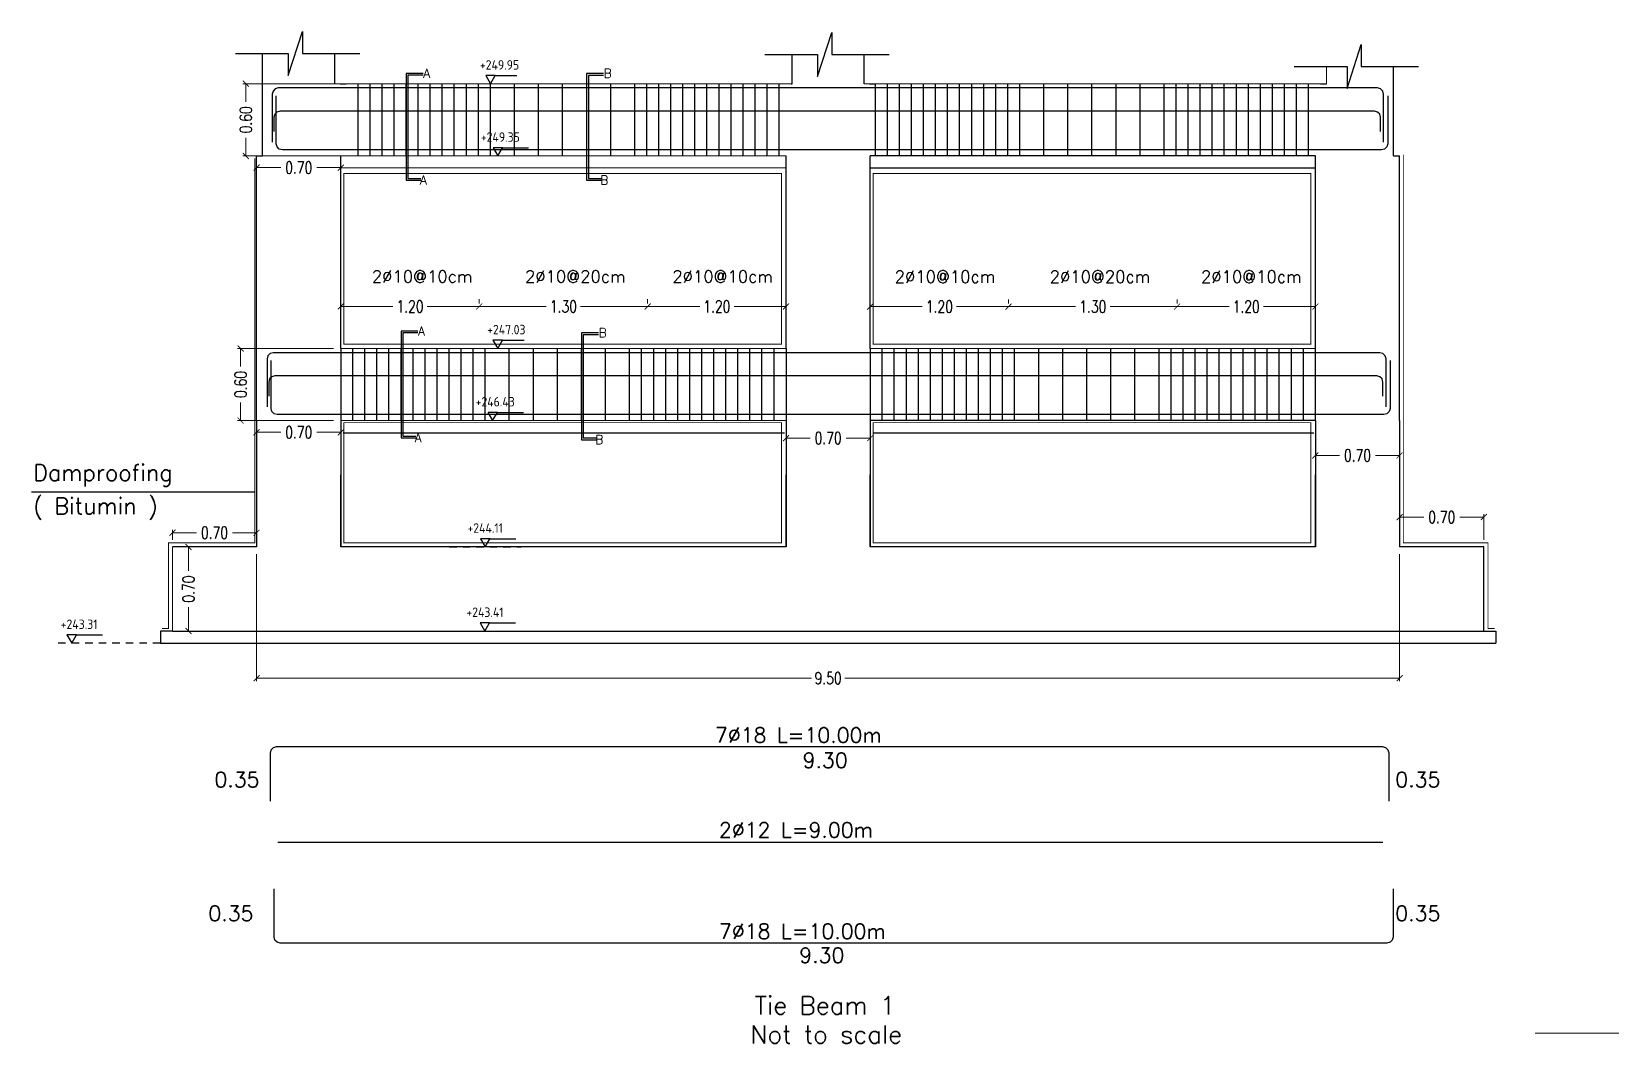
# Model space of a CAD drawing. Extents: x 166525 to 167198, y 178739 to 179747.
# Drawn here: x 166619.52 to 166645.76, y 179445.56 to 179462.39 of the extents above; entities that cross this region are included whole.
import ezdxf

# ---------------------------------------------------------------- set-up
doc = ezdxf.new("R2010")
doc.units = 0
doc.header["$MEASUREMENT"] = 0
for name, pattern in [('AUSGEZOGEN', [0]), ('HIDDEN2', [0.1875, 0.125, -0.0625]), ('STRICHPUNKT2', [0.7, 0.4, -0.15, 0, -0.15]), ('VONLAYER', [0])]:
    doc.linetypes.add(name, pattern=pattern)
doc.layers.get('0').update_dxf_attribs({"linetype": 'CONTINUOUS'})
doc.layers.get('DEFPOINTS').update_dxf_attribs({"linetype": 'CONTINUOUS'})
doc.layers.add('BEAM', color=6, linetype='CONTINUOUS', lineweight=13)
for name, color, linetype in [('BEAM-DIM', 4, 'CONTINUOUS'), ('blinding', 1, 'CONTINUOUS'), ('EBENE0', 7, 'AUSGEZOGEN'), ('found', 6, 'CONTINUOUS'), ('rebar call line', 8, 'CONTINUOUS'), ('REBARS', 2, 'CONTINUOUS'), ('Reinforcement', 10, 'CONTINUOUS'), ('TEXT', 7, 'CONTINUOUS')]:
    doc.layers.add(name, color=color, linetype=linetype)
doc.styles.add('DIM', font='simplex.shx', dxfattribs={"width": 0.75})
doc.styles.add('ISO8', font='iso8')
doc.styles.add('ROMANS', font='romans.shx')
doc.dimstyles.new('MUTASIM', dxfattribs={"dimscale": 0.9995, "dimtxt": 0.2, "dimasz": 0.1, "dimexe": 0.05, "dimexo": 0.12, "dimgap": 0.05, "dimtad": 0, "dimzin": 0, "dimdsep": 46, "dimtxsty": 'DIM', "dimblk": 'ARCHTICK', "dimcen": 0.09, "dimclrd": 35, "dimclre": 33, "dimclrt": 256, "dimazin": 0, "dimtfac": 1, "dimtofl": 0, "dimtmove": 1, "dimatfit": 3, "dimfxl": 0.18, "dimtolj": 1, "dimtzin": 0, "dimlwd": 13, "dimlwe": 9, "dimarcsym": 0})

# ---------------------------------------------------------------- blocks, each defined once
blk = doc.blocks.new('_ARCHTICK')
at = {"color": 0, "linetype": 'ByBlock', "const_width": 0.15}
blk.add_lwpolyline([(-0.5, -0.5), (0.5, 0.5)], dxfattribs=at)
blk = doc.blocks.new('*D233')
at = {"layer": 'BEAM', "color": 33, "lineweight": 9, "transparency": 16777216}
for p, q in [((166624.659, 179457.935), (166624.659, 179457.865)), ((166626.959, 179457.935), (166626.959, 179457.865))]:
    blk.add_line(p, q, dxfattribs=at)
at = {"layer": 'BEAM', "color": 35, "lineweight": 13, "transparency": 16777216}
for p, q in [((166624.659, 179457.815), (166625.524, 179457.815)), ((166626.959, 179457.815), (166626.095, 179457.815))]:
    blk.add_line(p, q, dxfattribs=at)
at = {"layer": 'DEFPOINTS', "color": 0, "transparency": 16777216}
for p in [(166624.659, 179457.815), (166626.959, 179457.815), (166626.959, 179457.815)]:
    blk.add_point(p, dxfattribs=at)
at = {"layer": 'BEAM', "color": 35, "lineweight": 13, "transparency": 16777216, "xscale": 0.09995000000000001, "yscale": 0.09995000000000001, "zscale": 0.09995000000000001, "rotation": 180}
blk.add_blockref('_ARCHTICK', (166624.659, 179457.815), dxfattribs=at)
at = {"layer": 'BEAM', "color": 35, "lineweight": 13, "transparency": 16777216, "xscale": 0.09995000000000001, "yscale": 0.09995000000000001, "zscale": 0.09995000000000001}
blk.add_blockref('_ARCHTICK', (166626.959, 179457.815), dxfattribs=at)
at = {"layer": 'BEAM', "transparency": 16777216, "insert": (166625.809, 179457.815), "char_height": 0.1999, "attachment_point": 5, "style": 'DIM'}
blk.add_mtext('\\A1;1.20', dxfattribs=at)
blk = doc.blocks.new('*D234')
at = {"layer": 'BEAM', "color": 33, "lineweight": 9, "transparency": 16777216}
for p, q in [((166626.959, 179457.935), (166626.959, 179457.865)), ((166629.759, 179457.935), (166629.759, 179457.865))]:
    blk.add_line(p, q, dxfattribs=at)
at = {"layer": 'BEAM', "color": 35, "lineweight": 13, "transparency": 16777216}
for p, q in [((166626.959, 179457.815), (166628.074, 179457.815)), ((166629.759, 179457.815), (166628.645, 179457.815))]:
    blk.add_line(p, q, dxfattribs=at)
at = {"layer": 'DEFPOINTS', "color": 0, "transparency": 16777216}
for p in [(166626.959, 179457.815), (166629.759, 179457.815), (166629.759, 179457.815)]:
    blk.add_point(p, dxfattribs=at)
at = {"layer": 'BEAM', "color": 35, "lineweight": 13, "transparency": 16777216, "xscale": 0.09995000000000001, "yscale": 0.09995000000000001, "zscale": 0.09995000000000001, "rotation": 180}
blk.add_blockref('_ARCHTICK', (166626.959, 179457.815), dxfattribs=at)
at = {"layer": 'BEAM', "color": 35, "lineweight": 13, "transparency": 16777216, "xscale": 0.09995000000000001, "yscale": 0.09995000000000001, "zscale": 0.09995000000000001}
blk.add_blockref('_ARCHTICK', (166629.759, 179457.815), dxfattribs=at)
at = {"layer": 'BEAM', "transparency": 16777216, "insert": (166628.359, 179457.815), "char_height": 0.1999, "attachment_point": 5, "style": 'DIM'}
blk.add_mtext('\\A1;1.30', dxfattribs=at)
blk = doc.blocks.new('*D235')
at = {"layer": 'BEAM', "color": 33, "lineweight": 9, "transparency": 16777216}
for p, q in [((166629.759, 179457.935), (166629.759, 179457.865)), ((166632.059, 179457.935), (166632.059, 179457.865))]:
    blk.add_line(p, q, dxfattribs=at)
at = {"layer": 'BEAM', "color": 35, "lineweight": 13, "transparency": 16777216}
for p, q in [((166629.759, 179457.815), (166630.624, 179457.815)), ((166632.059, 179457.815), (166631.195, 179457.815))]:
    blk.add_line(p, q, dxfattribs=at)
at = {"layer": 'DEFPOINTS', "color": 0, "transparency": 16777216}
for p in [(166629.759, 179457.815), (166632.059, 179457.815), (166632.059, 179457.815)]:
    blk.add_point(p, dxfattribs=at)
at = {"layer": 'BEAM', "color": 35, "lineweight": 13, "transparency": 16777216, "xscale": 0.09995000000000001, "yscale": 0.09995000000000001, "zscale": 0.09995000000000001, "rotation": 180}
blk.add_blockref('_ARCHTICK', (166629.759, 179457.815), dxfattribs=at)
at = {"layer": 'BEAM', "color": 35, "lineweight": 13, "transparency": 16777216, "xscale": 0.09995000000000001, "yscale": 0.09995000000000001, "zscale": 0.09995000000000001}
blk.add_blockref('_ARCHTICK', (166632.059, 179457.815), dxfattribs=at)
at = {"layer": 'BEAM', "transparency": 16777216, "insert": (166630.909, 179457.815), "char_height": 0.1999, "attachment_point": 5, "style": 'DIM'}
blk.add_mtext('\\A1;1.20', dxfattribs=at)
blk = doc.blocks.new('*D230')
at = {"layer": 'BEAM', "color": 33, "lineweight": 9, "transparency": 16777216}
for p, q in [((166633.459, 179457.932), (166633.459, 179457.862)), ((166635.759, 179457.932), (166635.759, 179457.862))]:
    blk.add_line(p, q, dxfattribs=at)
at = {"layer": 'BEAM', "color": 35, "lineweight": 13, "transparency": 16777216}
for p, q in [((166633.459, 179457.812), (166634.324, 179457.812)), ((166635.759, 179457.812), (166634.895, 179457.812))]:
    blk.add_line(p, q, dxfattribs=at)
at = {"layer": 'DEFPOINTS', "color": 0, "transparency": 16777216}
for p in [(166633.459, 179457.812), (166635.759, 179457.812), (166635.759, 179457.812)]:
    blk.add_point(p, dxfattribs=at)
at = {"layer": 'BEAM', "color": 35, "lineweight": 13, "transparency": 16777216, "xscale": 0.09995000000000001, "yscale": 0.09995000000000001, "zscale": 0.09995000000000001, "rotation": 180}
blk.add_blockref('_ARCHTICK', (166633.459, 179457.812), dxfattribs=at)
at = {"layer": 'BEAM', "color": 35, "lineweight": 13, "transparency": 16777216, "xscale": 0.09995000000000001, "yscale": 0.09995000000000001, "zscale": 0.09995000000000001}
blk.add_blockref('_ARCHTICK', (166635.759, 179457.812), dxfattribs=at)
at = {"layer": 'BEAM', "transparency": 16777216, "insert": (166634.609, 179457.812), "char_height": 0.1999, "attachment_point": 5, "style": 'DIM'}
blk.add_mtext('\\A1;1.20', dxfattribs=at)
blk = doc.blocks.new('*D231')
at = {"layer": 'BEAM', "color": 33, "lineweight": 9, "transparency": 16777216}
for p, q in [((166635.759, 179457.932), (166635.759, 179457.862)), ((166638.559, 179457.932), (166638.559, 179457.862))]:
    blk.add_line(p, q, dxfattribs=at)
at = {"layer": 'BEAM', "color": 35, "lineweight": 13, "transparency": 16777216}
for p, q in [((166635.759, 179457.812), (166636.874, 179457.812)), ((166638.559, 179457.812), (166637.445, 179457.812))]:
    blk.add_line(p, q, dxfattribs=at)
at = {"layer": 'DEFPOINTS', "color": 0, "transparency": 16777216}
for p in [(166635.759, 179457.812), (166638.559, 179457.812), (166638.559, 179457.812)]:
    blk.add_point(p, dxfattribs=at)
at = {"layer": 'BEAM', "color": 35, "lineweight": 13, "transparency": 16777216, "xscale": 0.09995000000000001, "yscale": 0.09995000000000001, "zscale": 0.09995000000000001, "rotation": 180}
blk.add_blockref('_ARCHTICK', (166635.759, 179457.812), dxfattribs=at)
at = {"layer": 'BEAM', "color": 35, "lineweight": 13, "transparency": 16777216, "xscale": 0.09995000000000001, "yscale": 0.09995000000000001, "zscale": 0.09995000000000001}
blk.add_blockref('_ARCHTICK', (166638.559, 179457.812), dxfattribs=at)
at = {"layer": 'BEAM', "transparency": 16777216, "insert": (166637.159, 179457.812), "char_height": 0.1999, "attachment_point": 5, "style": 'DIM'}
blk.add_mtext('\\A1;1.30', dxfattribs=at)
blk = doc.blocks.new('*D232')
at = {"layer": 'BEAM', "color": 33, "lineweight": 9, "transparency": 16777216}
for p, q in [((166638.559, 179457.932), (166638.559, 179457.862)), ((166640.859, 179457.932), (166640.859, 179457.862))]:
    blk.add_line(p, q, dxfattribs=at)
at = {"layer": 'BEAM', "color": 35, "lineweight": 13, "transparency": 16777216}
for p, q in [((166638.559, 179457.812), (166639.424, 179457.812)), ((166640.859, 179457.812), (166639.995, 179457.812))]:
    blk.add_line(p, q, dxfattribs=at)
at = {"layer": 'DEFPOINTS', "color": 0, "transparency": 16777216}
for p in [(166638.559, 179457.812), (166640.859, 179457.812), (166640.859, 179457.812)]:
    blk.add_point(p, dxfattribs=at)
at = {"layer": 'BEAM', "color": 35, "lineweight": 13, "transparency": 16777216, "xscale": 0.09995000000000001, "yscale": 0.09995000000000001, "zscale": 0.09995000000000001, "rotation": 180}
blk.add_blockref('_ARCHTICK', (166638.559, 179457.812), dxfattribs=at)
at = {"layer": 'BEAM', "color": 35, "lineweight": 13, "transparency": 16777216, "xscale": 0.09995000000000001, "yscale": 0.09995000000000001, "zscale": 0.09995000000000001}
blk.add_blockref('_ARCHTICK', (166640.859, 179457.812), dxfattribs=at)
at = {"layer": 'BEAM', "transparency": 16777216, "insert": (166639.709, 179457.812), "char_height": 0.1999, "attachment_point": 5, "style": 'DIM'}
blk.add_mtext('\\A1;1.20', dxfattribs=at)
blk = doc.blocks.new('*D238')
at = {"layer": 'BEAM', "color": 33, "lineweight": 9, "transparency": 16777216}
for p, q in [((166624.539, 179457.116), (166622.943, 179457.116)), ((166624.539, 179455.916), (166622.943, 179455.916))]:
    blk.add_line(p, q, dxfattribs=at)
at = {"layer": 'BEAM', "color": 35, "lineweight": 13, "transparency": 16777216}
for p, q in [((166622.993, 179457.116), (166622.993, 179456.816)), ((166622.993, 179455.916), (166622.993, 179456.216))]:
    blk.add_line(p, q, dxfattribs=at)
at = {"layer": 'DEFPOINTS', "color": 0, "transparency": 16777216}
for p in [(166622.993, 179457.116), (166624.659, 179457.116), (166624.659, 179455.916)]:
    blk.add_point(p, dxfattribs=at)
at = {"layer": 'BEAM', "color": 35, "lineweight": 13, "transparency": 16777216, "xscale": 0.09995000000000001, "yscale": 0.09995000000000001, "zscale": 0.09995000000000001}
for p, rotation in [((166622.993, 179457.116), 90), ((166622.993, 179455.916), 270)]:
    blk.add_blockref('_ARCHTICK', p, dxfattribs=dict(at, rotation=rotation))
at = {"layer": 'BEAM', "transparency": 16777216, "insert": (166622.993, 179456.516), "char_height": 0.1999, "attachment_point": 5, "rotation": 90, "style": 'DIM'}
blk.add_mtext('\\A1;0.60', dxfattribs=at)
blk = doc.blocks.new('*D229')
at = {"layer": 'BEAM', "color": 33, "lineweight": 9, "transparency": 16777216}
for p, q in [((166640.859, 179455.423), (166640.859, 179455.288)), ((166642.259, 179455.423), (166642.259, 179455.288))]:
    blk.add_line(p, q, dxfattribs=at)
at = {"layer": 'BEAM', "color": 35, "lineweight": 13, "transparency": 16777216}
for p, q in [((166640.859, 179455.338), (166641.26, 179455.338)), ((166642.259, 179455.338), (166641.859, 179455.338))]:
    blk.add_line(p, q, dxfattribs=at)
at = {"layer": 'DEFPOINTS', "color": 0, "transparency": 16777216}
for p in [(166640.859, 179455.543), (166640.859, 179455.338), (166642.259, 179455.543)]:
    blk.add_point(p, dxfattribs=at)
at = {"layer": 'BEAM', "color": 35, "lineweight": 13, "transparency": 16777216, "xscale": 0.09995000000000001, "yscale": 0.09995000000000001, "zscale": 0.09995000000000001, "rotation": 180}
blk.add_blockref('_ARCHTICK', (166640.859, 179455.338), dxfattribs=at)
at = {"layer": 'BEAM', "color": 35, "lineweight": 13, "transparency": 16777216, "xscale": 0.09995000000000001, "yscale": 0.09995000000000001, "zscale": 0.09995000000000001}
blk.add_blockref('_ARCHTICK', (166642.259, 179455.338), dxfattribs=at)
at = {"layer": 'BEAM', "transparency": 16777216, "insert": (166641.559, 179455.338), "char_height": 0.1999, "attachment_point": 5, "style": 'DIM'}
blk.add_mtext('\\A1;0.70', dxfattribs=at)
blk = doc.blocks.new('*D236')
at = {"layer": 'BEAM', "color": 33, "lineweight": 9, "transparency": 16777216}
for p, q in [((166632.059, 179454.46), (166632.059, 179455.676)), ((166633.459, 179454.46), (166633.459, 179455.676))]:
    blk.add_line(p, q, dxfattribs=at)
at = {"layer": 'BEAM', "color": 35, "lineweight": 13, "transparency": 16777216}
for p, q in [((166632.059, 179455.626), (166632.46, 179455.626)), ((166633.459, 179455.626), (166633.059, 179455.626))]:
    blk.add_line(p, q, dxfattribs=at)
at = {"layer": 'DEFPOINTS', "color": 0, "transparency": 16777216}
for p in [(166632.059, 179455.626), (166632.059, 179454.34), (166633.459, 179454.34)]:
    blk.add_point(p, dxfattribs=at)
at = {"layer": 'BEAM', "color": 35, "lineweight": 13, "transparency": 16777216, "xscale": 0.09995000000000001, "yscale": 0.09995000000000001, "zscale": 0.09995000000000001, "rotation": 180}
blk.add_blockref('_ARCHTICK', (166632.059, 179455.626), dxfattribs=at)
at = {"layer": 'BEAM', "color": 35, "lineweight": 13, "transparency": 16777216, "xscale": 0.09995000000000001, "yscale": 0.09995000000000001, "zscale": 0.09995000000000001}
blk.add_blockref('_ARCHTICK', (166633.459, 179455.626), dxfattribs=at)
at = {"layer": 'BEAM', "transparency": 16777216, "insert": (166632.759, 179455.626), "char_height": 0.1999, "attachment_point": 5, "style": 'DIM'}
blk.add_mtext('\\A1;0.70', dxfattribs=at)
blk = doc.blocks.new('*D237')
at = {"layer": 'BEAM', "color": 35, "lineweight": 13, "transparency": 16777216}
for p, q in [((166623.259, 179455.722), (166623.66, 179455.722)), ((166624.659, 179455.722), (166624.259, 179455.722))]:
    blk.add_line(p, q, dxfattribs=at)
at = {"layer": 'BEAM', "color": 33, "lineweight": 9, "transparency": 16777216}
for p, q in [((166623.259, 179455.621), (166623.259, 179455.672)), ((166624.659, 179455.621), (166624.659, 179455.672))]:
    blk.add_line(p, q, dxfattribs=at)
at = {"layer": 'DEFPOINTS', "color": 0, "transparency": 16777216}
for p in [(166623.259, 179455.741), (166623.259, 179455.722), (166624.659, 179455.741)]:
    blk.add_point(p, dxfattribs=at)
at = {"layer": 'BEAM', "color": 35, "lineweight": 13, "transparency": 16777216, "xscale": 0.09995000000000001, "yscale": 0.09995000000000001, "zscale": 0.09995000000000001, "rotation": 180}
blk.add_blockref('_ARCHTICK', (166623.259, 179455.722), dxfattribs=at)
at = {"layer": 'BEAM', "color": 35, "lineweight": 13, "transparency": 16777216, "xscale": 0.09995000000000001, "yscale": 0.09995000000000001, "zscale": 0.09995000000000001}
blk.add_blockref('_ARCHTICK', (166624.659, 179455.722), dxfattribs=at)
at = {"layer": 'BEAM', "transparency": 16777216, "insert": (166623.959, 179455.722), "char_height": 0.1999, "attachment_point": 5, "style": 'DIM'}
blk.add_mtext('\\A1;0.70', dxfattribs=at)
blk = doc.blocks.new('*D798')
at = {"layer": 'BEAM', "color": 35, "lineweight": 13, "transparency": 16777216}
for p, q in [((166622.127, 179453.816), (166622.127, 179453.416)), ((166622.127, 179452.416), (166622.127, 179452.816))]:
    blk.add_line(p, q, dxfattribs=at)
at = {"layer": 'BEAM', "color": 33, "lineweight": 9, "transparency": 16777216}
for p, q in [((166622.133, 179453.816), (166622.177, 179453.816)), ((166622.133, 179452.416), (166622.177, 179452.416))]:
    blk.add_line(p, q, dxfattribs=at)
at = {"layer": 'DEFPOINTS', "color": 0, "transparency": 16777216}
for p in [(166622.013, 179453.816), (166622.013, 179452.416), (166622.127, 179452.416)]:
    blk.add_point(p, dxfattribs=at)
at = {"layer": 'BEAM', "color": 35, "lineweight": 13, "transparency": 16777216, "xscale": 0.09995000000000001, "yscale": 0.09995000000000001, "zscale": 0.09995000000000001}
for p, rotation in [((166622.127, 179453.816), 90), ((166622.127, 179452.416), 270)]:
    blk.add_blockref('_ARCHTICK', p, dxfattribs=dict(at, rotation=rotation))
at = {"layer": 'BEAM', "transparency": 16777216, "insert": (166622.127, 179453.116), "char_height": 0.1999, "attachment_point": 5, "rotation": 90, "style": 'DIM'}
blk.add_mtext('\\A1;0.70', dxfattribs=at)
blk = doc.blocks.new('*D799')
at = {"layer": 'BEAM', "color": 33, "lineweight": 9, "transparency": 16777216}
for p, q in [((166624.625, 179461.518), (166623.029, 179461.518)), ((166624.625, 179460.318), (166623.029, 179460.318))]:
    blk.add_line(p, q, dxfattribs=at)
at = {"layer": 'BEAM', "color": 35, "lineweight": 13, "transparency": 16777216}
for p, q in [((166623.079, 179461.518), (166623.079, 179461.217)), ((166623.079, 179460.318), (166623.079, 179460.618))]:
    blk.add_line(p, q, dxfattribs=at)
at = {"layer": 'DEFPOINTS', "color": 0, "transparency": 16777216}
for p in [(166623.079, 179461.518), (166624.745, 179461.518), (166624.745, 179460.318)]:
    blk.add_point(p, dxfattribs=at)
at = {"layer": 'BEAM', "color": 35, "lineweight": 13, "transparency": 16777216, "xscale": 0.09995000000000001, "yscale": 0.09995000000000001, "zscale": 0.09995000000000001}
for p, rotation in [((166623.079, 179461.518), 90), ((166623.079, 179460.318), 270)]:
    blk.add_blockref('_ARCHTICK', p, dxfattribs=dict(at, rotation=rotation))
at = {"layer": 'BEAM', "transparency": 16777216, "insert": (166623.079, 179460.918), "char_height": 0.1999, "attachment_point": 5, "rotation": 90, "style": 'DIM'}
blk.add_mtext('\\A1;0.60', dxfattribs=at)
blk = doc.blocks.new('*D800')
at = {"layer": 'BEAM', "color": 35, "lineweight": 13, "transparency": 16777216}
for p, q in [((166623.259, 179460.124), (166623.66, 179460.124)), ((166624.659, 179460.124), (166624.259, 179460.124))]:
    blk.add_line(p, q, dxfattribs=at)
at = {"layer": 'BEAM', "color": 33, "lineweight": 9, "transparency": 16777216}
for p, q in [((166623.259, 179460.023), (166623.259, 179460.074)), ((166624.659, 179460.023), (166624.659, 179460.074))]:
    blk.add_line(p, q, dxfattribs=at)
at = {"layer": 'DEFPOINTS', "color": 0, "transparency": 16777216}
for p in [(166623.259, 179460.143), (166623.259, 179460.124), (166624.659, 179460.143)]:
    blk.add_point(p, dxfattribs=at)
at = {"layer": 'BEAM', "color": 35, "lineweight": 13, "transparency": 16777216, "xscale": 0.09995000000000001, "yscale": 0.09995000000000001, "zscale": 0.09995000000000001, "rotation": 180}
blk.add_blockref('_ARCHTICK', (166623.259, 179460.124), dxfattribs=at)
at = {"layer": 'BEAM', "color": 35, "lineweight": 13, "transparency": 16777216, "xscale": 0.09995000000000001, "yscale": 0.09995000000000001, "zscale": 0.09995000000000001}
blk.add_blockref('_ARCHTICK', (166624.659, 179460.124), dxfattribs=at)
at = {"layer": 'BEAM', "transparency": 16777216, "insert": (166623.959, 179460.124), "char_height": 0.1999, "attachment_point": 5, "style": 'DIM'}
blk.add_mtext('\\A1;0.70', dxfattribs=at)
blk = doc.blocks.new('*D824')
at = {"layer": 'BEAM', "color": 33, "lineweight": 9, "transparency": 16777216}
for p, q in [((166642.259, 179453.936), (166642.259, 179454.362)), ((166643.659, 179453.936), (166643.659, 179454.362))]:
    blk.add_line(p, q, dxfattribs=at)
at = {"layer": 'BEAM', "color": 35, "lineweight": 13, "transparency": 16777216}
for p, q in [((166642.259, 179454.312), (166642.66, 179454.312)), ((166643.659, 179454.312), (166643.259, 179454.312))]:
    blk.add_line(p, q, dxfattribs=at)
at = {"layer": 'DEFPOINTS', "color": 0, "transparency": 16777216}
for p in [(166643.659, 179454.312), (166642.259, 179453.816), (166643.659, 179453.816)]:
    blk.add_point(p, dxfattribs=at)
at = {"layer": 'BEAM', "color": 35, "lineweight": 13, "transparency": 16777216, "xscale": 0.09995000000000001, "yscale": 0.09995000000000001, "zscale": 0.09995000000000001, "rotation": 180}
blk.add_blockref('_ARCHTICK', (166642.259, 179454.312), dxfattribs=at)
at = {"layer": 'BEAM', "color": 35, "lineweight": 13, "transparency": 16777216, "xscale": 0.09995000000000001, "yscale": 0.09995000000000001, "zscale": 0.09995000000000001}
blk.add_blockref('_ARCHTICK', (166643.659, 179454.312), dxfattribs=at)
at = {"layer": 'BEAM', "transparency": 16777216, "insert": (166642.959, 179454.312), "char_height": 0.1999, "attachment_point": 5, "style": 'DIM'}
blk.add_mtext('\\A1;0.70', dxfattribs=at)
blk = doc.blocks.new('*D825')
at = {"layer": 'BEAM', "color": 33, "lineweight": 9, "transparency": 16777216}
for p, q in [((166621.859, 179453.936), (166621.859, 179454.103)), ((166623.259, 179453.936), (166623.259, 179454.103))]:
    blk.add_line(p, q, dxfattribs=at)
at = {"layer": 'BEAM', "color": 35, "lineweight": 13, "transparency": 16777216}
for p, q in [((166621.859, 179454.053), (166622.26, 179454.053)), ((166623.259, 179454.053), (166622.859, 179454.053))]:
    blk.add_line(p, q, dxfattribs=at)
at = {"layer": 'DEFPOINTS', "color": 0, "transparency": 16777216}
for p in [(166621.859, 179454.053), (166621.859, 179453.816), (166623.259, 179453.816)]:
    blk.add_point(p, dxfattribs=at)
at = {"layer": 'BEAM', "color": 35, "lineweight": 13, "transparency": 16777216, "xscale": 0.09995000000000001, "yscale": 0.09995000000000001, "zscale": 0.09995000000000001, "rotation": 180}
blk.add_blockref('_ARCHTICK', (166621.859, 179454.053), dxfattribs=at)
at = {"layer": 'BEAM', "color": 35, "lineweight": 13, "transparency": 16777216, "xscale": 0.09995000000000001, "yscale": 0.09995000000000001, "zscale": 0.09995000000000001}
blk.add_blockref('_ARCHTICK', (166623.259, 179454.053), dxfattribs=at)
at = {"layer": 'BEAM', "transparency": 16777216, "insert": (166622.559, 179454.053), "char_height": 0.1999, "attachment_point": 5, "style": 'DIM'}
blk.add_mtext('\\A1;0.70', dxfattribs=at)
blk = doc.blocks.new('*D853')
at = {"layer": 'BEAM', "color": 33, "lineweight": 9, "transparency": 16777216}
for p, q in [((166623.259, 179453.696), (166623.259, 179451.584)), ((166642.259, 179453.696), (166642.259, 179451.584))]:
    blk.add_line(p, q, dxfattribs=at)
at = {"layer": 'BEAM', "color": 35, "lineweight": 13, "transparency": 16777216}
for p, q in [((166623.259, 179451.634), (166632.481, 179451.634)), ((166642.259, 179451.634), (166633.038, 179451.634))]:
    blk.add_line(p, q, dxfattribs=at)
at = {"layer": 'DEFPOINTS', "color": 0, "transparency": 16777216}
for p in [(166623.259, 179453.816), (166642.259, 179453.816), (166642.259, 179451.634)]:
    blk.add_point(p, dxfattribs=at)
at = {"layer": 'BEAM', "color": 35, "lineweight": 13, "transparency": 16777216, "xscale": 0.09995000000000001, "yscale": 0.09995000000000001, "zscale": 0.09995000000000001, "rotation": 180}
blk.add_blockref('_ARCHTICK', (166623.259, 179451.634), dxfattribs=at)
at = {"layer": 'BEAM', "color": 35, "lineweight": 13, "transparency": 16777216, "xscale": 0.09995000000000001, "yscale": 0.09995000000000001, "zscale": 0.09995000000000001}
blk.add_blockref('_ARCHTICK', (166642.259, 179451.634), dxfattribs=at)
at = {"layer": 'BEAM', "transparency": 16777216, "insert": (166632.759, 179451.634), "char_height": 0.1999, "attachment_point": 5, "style": 'DIM'}
blk.add_mtext('\\A1;9.50', dxfattribs=at)

msp = doc.modelspace()

# ---------------------------------------------------------------- linework, layer by layer
for p, q in [((166624.6594, 179460.12394), (166632.0594, 179460.11768)), ((166633.4594, 179460.1176), (166640.8594, 179460.1176)), ((166624.69573, 179455.71578), (166632.03622, 179455.71578)), ((166633.5049, 179455.71578), (166640.83281, 179455.71578))]:
    msp.add_line(p, q)
at = {"color": 2, "linetype": 'STRICHPUNKT2', "const_width": 0.015}
for points in [[(166642.32085, 179460.33679), (166642.32085, 179460.33679), (166642.32085, 179460.33679), (166642.32085, 179453.88492), (166643.72828, 179453.88492), (166643.72828, 179452.45834), (166643.83858, 179452.45834), (166643.83858, 179452.45834)], [(166623.22802, 179460.27774), (166623.22802, 179460.27774), (166623.22802, 179460.27774), (166623.22802, 179453.88492), (166621.79592, 179453.88492), (166621.79592, 179452.45834), (166621.68562, 179452.45834), (166621.68562, 179452.45834)], [(166624.70914, 179460.02528), (166624.70914, 179457.18594), (166631.98262, 179457.18594), (166631.98262, 179460.02528), (166624.70914, 179460.02528)], [(166633.50914, 179460.0252), (166633.50914, 179457.18585), (166640.78262, 179457.18585), (166640.78262, 179460.0252), (166633.50914, 179460.0252)], [(166624.70914, 179455.88195), (166624.70914, 179453.88585), (166631.98262, 179453.88585), (166631.98262, 179455.88195), (166624.70914, 179455.88195)], [(166633.50914, 179455.88195), (166633.50914, 179453.88585), (166640.78262, 179453.88585), (166640.78262, 179455.88195), (166633.50914, 179455.88195)]]:
    msp.add_lwpolyline(points, dxfattribs=at)
at = {"layer": 'BEAM'}
for p, q in [((166641.04534, 179461.5176), (166641.04534, 179461.80477)), ((166624.5594, 179461.5176), (166632.1594, 179461.5176)), ((166633.3594, 179461.5176), (166640.94534, 179461.5176)), ((166624.5594, 179460.3176), (166632.0594, 179460.3176)), ((166624.6594, 179457.11578), (166632.0594, 179457.11578)), ((166633.4594, 179457.11578), (166640.8594, 179457.11578)), ((166624.6594, 179455.91578), (166632.0594, 179455.91578)), ((166621.8594, 179453.81578), (166621.8594, 179452.41578))]:
    msp.add_line(p, q, dxfattribs=at)
at = {"layer": 'BEAM', "color": 9, "linetype": 'Continuous'}
msp.add_line((166649.04885, 179445.72792), (166644.51222, 179445.72792), dxfattribs=at)
at = {"layer": 'blinding'}
for p, q in [((166621.8594, 179452.41578), (166621.6594, 179452.41578)), ((166621.6594, 179452.41578), (166621.6594, 179452.21578)), ((166621.6594, 179452.21578), (166643.8594, 179452.21578)), ((166643.6594, 179452.41578), (166643.8594, 179452.41578)), ((166643.8594, 179452.41578), (166643.8594, 179452.21578))]:
    msp.add_line(p, q, dxfattribs=at)
at = {"layer": 'EBENE0', "color": 8, "linetype": 'AUSGEZOGEN'}
for p, q in [((166623.78466, 179461.65442), (166624.02263, 179462.38593)), ((166624.02263, 179462.38593), (166624.02263, 179462.02261)), ((166632.58466, 179461.63874), (166632.82263, 179462.37025)), ((166632.82263, 179462.37025), (166632.82263, 179462.00693)), ((166641.38466, 179461.43902), (166641.62263, 179462.17053)), ((166641.62263, 179462.17053), (166641.62263, 179461.8072)), ((166622.90602, 179462.02018), (166623.78466, 179462.02018)), ((166623.78466, 179462.02018), (166623.78466, 179461.65442)), ((166624.02263, 179462.02261), (166624.97449, 179462.02261)), ((166631.70602, 179462.0045), (166632.58466, 179462.0045)), ((166632.58466, 179462.0045), (166632.58466, 179461.63874)), ((166632.82263, 179462.00693), (166633.77449, 179462.00693)), ((166640.50602, 179461.80477), (166641.38466, 179461.80477)), ((166641.38466, 179461.80477), (166641.38466, 179461.43902)), ((166641.62263, 179461.8072), (166642.57449, 179461.8072))]:
    msp.add_line(p, q, dxfattribs=at)
at = {"layer": 'EBENE0', "color": 3, "linetype": 'AUSGEZOGEN'}
for p, q in [((166627.22409, 179461.65399), (166627.06659, 179461.65399)), ((166627.06659, 179461.65399), (166627.14534, 179461.5176)), ((166627.14534, 179461.5176), (166627.22409, 179461.65399)), ((166627.22409, 179461.65399), (166627.58522, 179461.65399)), ((166627.18887, 179460.45399), (166627.26762, 179460.3176)), ((166627.34928, 179460.45399), (166627.19178, 179460.45399)), ((166627.26762, 179460.3176), (166627.34637, 179460.45399)), ((166627.34928, 179460.45399), (166627.7798, 179460.45399)), ((166627.34485, 179457.25217), (166627.18735, 179457.25217)), ((166627.18735, 179457.25217), (166627.2661, 179457.11578)), ((166627.2661, 179457.11578), (166627.34485, 179457.25217)), ((166627.34485, 179457.25217), (166627.70598, 179457.25217)), ((166627.10293, 179456.05217), (166627.18168, 179455.91578)), ((166627.26334, 179456.05217), (166627.10584, 179456.05217)), ((166627.18168, 179455.91578), (166627.26043, 179456.05217)), ((166627.26334, 179456.05217), (166627.69386, 179456.05217)), ((166626.97819, 179453.95217), (166627.05694, 179453.81578)), ((166627.13859, 179453.95217), (166626.98109, 179453.95217)), ((166627.05694, 179453.81578), (166627.13569, 179453.95217)), ((166627.13859, 179453.95217), (166627.56911, 179453.95217)), ((166627.13174, 179452.55217), (166626.97424, 179452.55217)), ((166626.97424, 179452.55217), (166627.05299, 179452.41578)), ((166627.05299, 179452.41578), (166627.13174, 179452.55217)), ((166627.13174, 179452.55217), (166627.56226, 179452.55217)), ((166620.26412, 179452.35217), (166620.10662, 179452.35217)), ((166620.10662, 179452.35217), (166620.18537, 179452.21578)), ((166620.18537, 179452.21578), (166620.26412, 179452.35217)), ((166620.26412, 179452.35217), (166620.69465, 179452.35217))]:
    msp.add_line(p, q, dxfattribs=at)
at = {"layer": 'EBENE0', "linetype": 'HIDDEN2'}
for p, q in [((166626.4594, 179453.81578), (166627.65447, 179453.81578)), ((166621.6594, 179452.21578), (166619.91184, 179452.21578)), ((166626.4594, 179452.41578), (166627.64658, 179452.41578))]:
    msp.add_line(p, q, dxfattribs=at)
at = {"layer": 'found'}
for p, q in [((166623.3594, 179460.3176), (166623.3594, 179462.02018)), ((166624.5594, 179461.5176), (166624.5594, 179462.02261)), ((166632.1594, 179461.5176), (166632.1594, 179462.0045)), ((166633.3594, 179461.5176), (166633.3594, 179462.00693)), ((166642.1594, 179460.31976), (166642.1594, 179461.8072)), ((166624.64534, 179461.5176), (166624.74534, 179461.5176)), ((166632.14534, 179461.51805), (166632.1594, 179461.51805)), ((166633.44534, 179461.51805), (166633.54534, 179461.51805)), ((166640.94534, 179461.5176), (166641.04534, 179461.5176)), ((166623.2594, 179460.3176), (166623.3594, 179460.3176)), ((166623.2594, 179455.91578), (166623.2594, 179460.3176)), ((166624.6594, 179457.11578), (166624.6594, 179460.3176)), ((166632.0594, 179457.11623), (166632.0594, 179460.3176)), ((166633.4594, 179457.11578), (166633.4594, 179460.3176)), ((166640.8594, 179460.3176), (166633.4594, 179460.3176)), ((166640.8594, 179457.11578), (166640.8594, 179460.3176)), ((166642.1594, 179460.31976), (166642.2594, 179460.31976)), ((166642.2594, 179455.91794), (166642.2594, 179460.31976)), ((166624.6594, 179457.11578), (166624.6594, 179453.81578)), ((166632.0594, 179457.11623), (166632.0594, 179453.81578)), ((166633.4594, 179457.11623), (166633.4594, 179453.81578)), ((166623.2594, 179455.91578), (166623.2594, 179453.81578)), ((166640.8594, 179455.91578), (166633.4594, 179455.91578)), ((166640.8594, 179455.91578), (166640.8594, 179453.81578)), ((166642.2594, 179455.91794), (166642.2594, 179453.81578)), ((166623.2594, 179453.81578), (166621.8594, 179453.81578)), ((166632.0594, 179453.81578), (166624.6594, 179453.81578)), ((166640.8594, 179453.81578), (166633.4594, 179453.81578)), ((166643.6594, 179453.81578), (166642.2594, 179453.81578)), ((166643.6594, 179452.41578), (166643.6594, 179453.81578)), ((166621.8594, 179452.41578), (166643.6594, 179452.41578))]:
    msp.add_line(p, q, dxfattribs=at)
at = {"layer": 'rebar call line'}
msp.add_line((166623.22802, 179454.7294), (166619.51797, 179454.7294), dxfattribs=at)
for points in [[(166626.02714, 179461.68842), (166625.74534, 179461.68842), (166625.74534, 179459.91322), (166625.98936, 179459.91322)], [(166626.02714, 179461.65842), (166625.77489, 179461.65842), (166625.77489, 179459.94322), (166625.98936, 179459.94322)], [(166629.02664, 179461.68779), (166628.74484, 179461.68779), (166628.74484, 179459.91259), (166628.98886, 179459.91259)], [(166629.02664, 179461.65779), (166628.77439, 179461.65779), (166628.77439, 179459.94259), (166628.98886, 179459.94259)], [(166625.9412, 179457.40485), (166625.6594, 179457.40485), (166625.6594, 179455.62966), (166625.90342, 179455.62966)], [(166625.9412, 179457.37485), (166625.68895, 179457.37485), (166625.68895, 179455.65966), (166625.90342, 179455.65966)], [(166628.9407, 179457.37485), (166628.6589, 179457.37485), (166628.6589, 179455.59966), (166628.90292, 179455.59966)], [(166628.9407, 179457.34485), (166628.68845, 179457.34485), (166628.68845, 179455.62966), (166628.90292, 179455.62966)]]:
    msp.add_lwpolyline(points, dxfattribs=at)
at = {"layer": 'REBARS'}
for points in [[(166641.9934, 179460.54601), (166641.9934, 179461.34601), (166641.97979, 179461.39681), (166641.9426, 179461.434), (166641.8918, 179461.44761), (166623.61968, 179461.44761), (166623.56888, 179461.434), (166623.5317, 179461.39681), (166623.51808, 179461.34601), (166623.51808, 179460.54601)], [(166642.06056, 179461.31968), (166642.06056, 179460.51968), (166642.04695, 179460.46888), (166642.00976, 179460.43169), (166641.95896, 179460.41808), (166623.68685, 179460.41808), (166623.63605, 179460.43169), (166623.59886, 179460.46888), (166623.58525, 179460.51968), (166623.58525, 179461.31968)], [(166641.9417, 179460.72425), (166641.9417, 179460.96023), (166641.92809, 179461.01103), (166641.8909, 179461.04822), (166641.8401, 179461.06183), (166623.64847, 179461.06183), (166623.59767, 179461.04822), (166623.56048, 179461.01103), (166623.54687, 179460.96023), (166623.54687, 179460.72425)], [(166642.03294, 179456.14419), (166642.03294, 179456.94419), (166642.01933, 179456.99499), (166641.98214, 179457.03218), (166641.93134, 179457.04579), (166623.53374, 179457.04579), (166623.48294, 179457.03218), (166623.44575, 179456.99499), (166623.43214, 179456.94419), (166623.43214, 179456.14419)], [(166642.10011, 179456.91786), (166642.10011, 179456.11786), (166642.08649, 179456.06706), (166642.04931, 179456.02988), (166641.99851, 179456.01626), (166623.6009, 179456.01626), (166623.5501, 179456.02988), (166623.51292, 179456.06706), (166623.4993, 179456.11786), (166623.4993, 179456.91786)], [(166641.98124, 179456.32243), (166641.98124, 179456.55841), (166641.96763, 179456.60921), (166641.93044, 179456.6464), (166641.87964, 179456.66001), (166623.56253, 179456.66001), (166623.51173, 179456.6464), (166623.47454, 179456.60921), (166623.46093, 179456.55841), (166623.46093, 179456.32243)], [(166642.08317, 179449.58772), (166642.08317, 179450.38772), (166642.06956, 179450.43852), (166642.03237, 179450.47571), (166641.98157, 179450.48932), (166623.58396, 179450.48932), (166623.53316, 179450.47571), (166623.49598, 179450.43852), (166623.48236, 179450.38772), (166623.48236, 179449.58772)], [(166641.98066, 179448.9012), (166641.98066, 179448.9012), (166641.98066, 179448.9012), (166641.98066, 179448.9012), (166641.92986, 179448.9016), (166623.61275, 179448.9016), (166623.61275, 179448.9016), (166623.61275, 179448.9016), (166623.61275, 179448.9016), (166623.61275, 179448.9016)], [(166642.15033, 179448.12922), (166642.15033, 179447.32922), (166642.13672, 179447.27842), (166642.09953, 179447.24123), (166642.04873, 179447.22762), (166623.65113, 179447.22762), (166623.60033, 179447.24123), (166623.56314, 179447.27842), (166623.54953, 179447.32922), (166623.54953, 179448.12922)]]:
    msp.add_lwpolyline(points, dxfattribs=at)
at = {"layer": 'Reinforcement', "linetype": 'VONLAYER'}
for p, q in [((166624.94534, 179460.3176), (166624.94534, 179461.5176)), ((166625.14534, 179460.3176), (166625.14534, 179461.5176)), ((166625.34534, 179460.3176), (166625.34534, 179461.5176)), ((166625.54534, 179460.3176), (166625.54534, 179461.5176)), ((166625.74534, 179460.3176), (166625.74534, 179461.5176)), ((166625.94534, 179460.3176), (166625.94534, 179461.5176)), ((166626.14534, 179460.3176), (166626.14534, 179461.5176)), ((166626.34534, 179460.3176), (166626.34534, 179461.5176)), ((166626.54534, 179460.3176), (166626.54534, 179461.5176)), ((166626.74534, 179460.3176), (166626.74534, 179461.5176)), ((166626.94534, 179460.3176), (166626.94534, 179461.5176)), ((166627.14534, 179460.3176), (166627.14534, 179461.5176)), ((166627.54534, 179460.3176), (166627.54534, 179461.5176)), ((166627.94534, 179460.3176), (166627.94534, 179461.5176)), ((166628.34534, 179460.3176), (166628.34534, 179461.5176)), ((166628.74534, 179460.3176), (166628.74534, 179461.5176)), ((166629.14534, 179460.3176), (166629.14534, 179461.5176)), ((166629.54534, 179460.3176), (166629.54534, 179461.5176)), ((166629.74534, 179460.3176), (166629.74534, 179461.5176)), ((166629.94534, 179460.3176), (166629.94534, 179461.5176)), ((166630.14534, 179460.3176), (166630.14534, 179461.5176)), ((166630.34534, 179460.3176), (166630.34534, 179461.5176)), ((166630.54534, 179460.3176), (166630.54534, 179461.5176)), ((166630.74534, 179460.3176), (166630.74534, 179461.5176)), ((166630.94534, 179460.3176), (166630.94534, 179461.5176)), ((166631.14534, 179460.3176), (166631.14534, 179461.5176)), ((166631.34534, 179460.3176), (166631.34534, 179461.5176)), ((166631.54534, 179460.3176), (166631.54534, 179461.5176)), ((166631.74534, 179460.3176), (166631.74534, 179461.5176)), ((166631.94534, 179460.3176), (166631.94534, 179461.5176)), ((166633.54534, 179460.3176), (166633.54534, 179461.5176)), ((166633.74534, 179460.3176), (166633.74534, 179461.5176)), ((166633.94534, 179460.3176), (166633.94534, 179461.5176)), ((166634.14534, 179460.3176), (166634.14534, 179461.5176)), ((166634.34534, 179460.3176), (166634.34534, 179461.5176)), ((166634.54534, 179460.3176), (166634.54534, 179461.5176)), ((166634.74534, 179460.3176), (166634.74534, 179461.5176)), ((166634.94534, 179460.3176), (166634.94534, 179461.5176)), ((166635.14534, 179460.3176), (166635.14534, 179461.5176)), ((166635.34534, 179460.3176), (166635.34534, 179461.5176)), ((166635.54534, 179460.3176), (166635.54534, 179461.5176)), ((166635.74534, 179460.3176), (166635.74534, 179461.5176)), ((166635.94534, 179460.3176), (166635.94534, 179461.5176)), ((166636.34534, 179460.3176), (166636.34534, 179461.5176)), ((166636.74534, 179460.3176), (166636.74534, 179461.5176)), ((166637.14534, 179460.3176), (166637.14534, 179461.5176)), ((166637.54534, 179460.3176), (166637.54534, 179461.5176)), ((166637.94534, 179460.3176), (166637.94534, 179461.5176)), ((166638.34534, 179460.3176), (166638.34534, 179461.5176)), ((166638.54534, 179460.3176), (166638.54534, 179461.5176)), ((166638.74534, 179460.3176), (166638.74534, 179461.5176)), ((166638.94534, 179460.3176), (166638.94534, 179461.5176)), ((166639.14534, 179460.3176), (166639.14534, 179461.5176)), ((166639.34534, 179460.3176), (166639.34534, 179461.5176)), ((166639.54534, 179460.3176), (166639.54534, 179461.5176)), ((166639.74534, 179460.3176), (166639.74534, 179461.5176)), ((166639.94534, 179460.3176), (166639.94534, 179461.5176)), ((166640.14534, 179460.3176), (166640.14534, 179461.5176)), ((166640.34534, 179460.3176), (166640.34534, 179461.5176)), ((166640.54534, 179460.3176), (166640.54534, 179461.5176)), ((166640.74534, 179460.3176), (166640.74534, 179461.5176)), ((166624.8594, 179455.91578), (166624.8594, 179457.11578)), ((166625.0594, 179455.91578), (166625.0594, 179457.11578)), ((166625.2594, 179455.91578), (166625.2594, 179457.11578)), ((166625.4594, 179455.91578), (166625.4594, 179457.11578)), ((166625.6594, 179455.91578), (166625.6594, 179457.11578)), ((166625.8594, 179455.91578), (166625.8594, 179457.11578)), ((166626.0594, 179455.91578), (166626.0594, 179457.11578)), ((166626.2594, 179455.91578), (166626.2594, 179457.11578)), ((166626.4594, 179455.91578), (166626.4594, 179457.11578)), ((166626.6594, 179455.91578), (166626.6594, 179457.11578)), ((166626.8594, 179455.91578), (166626.8594, 179457.11578)), ((166627.0594, 179455.91578), (166627.0594, 179457.11578)), ((166627.4594, 179455.91578), (166627.4594, 179457.11578)), ((166627.8594, 179455.91578), (166627.8594, 179457.11578)), ((166628.2594, 179455.91578), (166628.2594, 179457.11578)), ((166628.6594, 179455.91578), (166628.6594, 179457.11578)), ((166629.0594, 179455.91578), (166629.0594, 179457.11578)), ((166629.4594, 179455.91578), (166629.4594, 179457.11578)), ((166629.6594, 179455.91578), (166629.6594, 179457.11578)), ((166629.8594, 179455.91578), (166629.8594, 179457.11578)), ((166630.0594, 179455.91578), (166630.0594, 179457.11578)), ((166630.2594, 179455.91578), (166630.2594, 179457.11578)), ((166630.4594, 179455.91578), (166630.4594, 179457.11578)), ((166630.6594, 179455.91578), (166630.6594, 179457.11578)), ((166630.8594, 179455.91578), (166630.8594, 179457.11578)), ((166631.0594, 179455.91578), (166631.0594, 179457.11578)), ((166631.2594, 179455.91578), (166631.2594, 179457.11578)), ((166631.4594, 179455.91578), (166631.4594, 179457.11578)), ((166631.6594, 179455.91578), (166631.6594, 179457.11578)), ((166631.8594, 179455.91578), (166631.8594, 179457.11578)), ((166633.6594, 179455.91578), (166633.6594, 179457.11578)), ((166633.8594, 179455.91578), (166633.8594, 179457.11578)), ((166634.0594, 179455.91578), (166634.0594, 179457.11578)), ((166634.2594, 179455.91578), (166634.2594, 179457.11578)), ((166634.4594, 179455.91578), (166634.4594, 179457.11578)), ((166634.6594, 179455.91578), (166634.6594, 179457.11578)), ((166634.8594, 179455.91578), (166634.8594, 179457.11578)), ((166635.0594, 179455.91578), (166635.0594, 179457.11578)), ((166635.2594, 179455.91578), (166635.2594, 179457.11578)), ((166635.4594, 179455.91578), (166635.4594, 179457.11578)), ((166635.6594, 179455.91578), (166635.6594, 179457.11578)), ((166635.8594, 179455.91578), (166635.8594, 179457.11578)), ((166636.2594, 179455.91578), (166636.2594, 179457.11578)), ((166636.6594, 179455.91578), (166636.6594, 179457.11578)), ((166637.0594, 179455.91578), (166637.0594, 179457.11578)), ((166637.4594, 179455.91578), (166637.4594, 179457.11578)), ((166637.8594, 179455.91578), (166637.8594, 179457.11578)), ((166638.2594, 179455.91578), (166638.2594, 179457.11578)), ((166638.4594, 179455.91578), (166638.4594, 179457.11578)), ((166638.6594, 179455.91578), (166638.6594, 179457.11578)), ((166638.8594, 179455.91578), (166638.8594, 179457.11578)), ((166639.0594, 179455.91578), (166639.0594, 179457.11578)), ((166639.2594, 179455.91578), (166639.2594, 179457.11578)), ((166639.4594, 179455.91578), (166639.4594, 179457.11578)), ((166639.6594, 179455.91578), (166639.6594, 179457.11578)), ((166639.8594, 179455.91578), (166639.8594, 179457.11578)), ((166640.0594, 179455.91578), (166640.0594, 179457.11578)), ((166640.2594, 179455.91578), (166640.2594, 179457.11578)), ((166640.4594, 179455.91578), (166640.4594, 179457.11578)), ((166640.6594, 179455.91578), (166640.6594, 179457.11578)), ((166640.8594, 179455.91578), (166640.8594, 179457.11578)), ((166624.6594, 179453.81578), (166624.6594, 179455.01578)), ((166632.0594, 179453.81578), (166632.0594, 179455.01578)), ((166633.4594, 179453.81578), (166633.4594, 179455.01578)), ((166640.8594, 179453.81578), (166640.8594, 179455.01578))]:
    msp.add_line(p, q, dxfattribs=at)

# ---------------------------------------------------------------- texts
at = {"layer": 'BEAM-DIM', "style": 'ROMANS'}
for s, height, p in [('A', 0.15, (166626.02872, 179461.61761, 2612.33432)), ('B', 0.15, (166629.02822, 179461.61698, 2612.33432)), ('A', 0.15, (166625.97313, 179459.84086, 3480.91864)), ('B', 0.15, (166628.97263, 179459.84023, 3480.91864)), ('2%%C10@10cm', 0.2, (166625.17442, 179458.21337)), ('2%%C10@20cm', 0.2, (166627.72018, 179458.21337)), ('2%%C10@10cm', 0.2, (166630.16964, 179458.21337)), ('2%%C10@10cm', 0.2, (166633.86603, 179458.21025)), ('2%%C10@20cm', 0.2, (166636.4419, 179458.21025)), ('2%%C10@10cm', 0.2, (166638.95762, 179458.21025)), ('A', 0.15, (166625.94277, 179457.33405, 2612.33432)), ('B', 0.15, (166628.94227, 179457.30405, 2612.33432)), ('A', 0.15, (166625.88719, 179455.5573, 3480.91864)), ('B', 0.15, (166628.88669, 179455.5273, 3480.91864)), ('Damproofing', 0.273, (166619.54557, 179454.91434)), ('( Bitumin )', 0.273, (166619.54557, 179454.35906)), ('7%%C18 L=10.00m', 0.25, (166630.87684, 179450.5613)), ('9.30', 0.25, (166632.33564, 179450.14342)), ('0.35', 0.25, (166622.55742, 179449.82239)), ('0.35', 0.25, (166642.18794, 179449.82239)), ('2%%C12 L=9.00m', 0.25, (166630.94401, 179448.9844)), ('0.35', 0.25, (166622.45728, 179447.59684)), ('0.35', 0.25, (166642.18794, 179447.59684)), ('7%%C18 L=10.00m', 0.25, (166630.94401, 179447.2996)), ('9.30', 0.25, (166632.27877, 179446.90162))]:
    msp.add_text(s, height=height, dxfattribs=at).set_placement(p)
at = {"layer": 'EBENE0', "color": 3, "style": 'ISO8'}
for s, p in [('+249.95', (166626.97059, 179461.75306)), ('+249.35', (166626.98614, 179460.55306)), ('+247.03', (166627.09135, 179457.35125)), ('+246.43', (166626.9002, 179456.15125)), ('+244.11', (166626.7642, 179454.05125)), ('+243.41', (166626.7461, 179452.65125)), ('+243.31', (166620.00224, 179452.45125))]:
    msp.add_text(s, height=0.1575, dxfattribs=at).set_placement(p)
at = {"layer": 'TEXT', "style": 'ROMANS'}
for s, p in [('Tie Beam 1 ', (166631.53843, 179446.04132, -2225.19458)), ('Not to scale', (166631.4684, 179445.55978))]:
    msp.add_text(s, height=0.3, dxfattribs=at).set_placement(p)

# ---------------------------------------------------------------- dimensions: what is measured, and where the dimension line sits
at = {"layer": 'BEAM'}
for base, p1, p2, picture, middle in [((166623.07863, 179461.5176), (166624.74534, 179460.3176), (166624.74534, 179461.5176), '*D799', (166623.07863, 179460.9176)), ((166622.99269, 179457.11578), (166624.6594, 179455.91578), (166624.6594, 179457.11578), '*D238', (166622.99269, 179456.51578))]:
    dim = msp.add_linear_dim(base=base, p1=p1, p2=p2, angle=90, text='0.60', dimstyle='MUTASIM', override={"dimlfac": 50}, dxfattribs=at)
    dim.commit()
    dim.dimension.update_dxf_attribs({"geometry": picture, "text_midpoint": middle})
for base, p1, p2, picture, middle in [((166623.2594, 179460.12394), (166624.6594, 179460.14325), (166623.2594, 179460.14325), '*D800', (166623.9594, 179460.12394)), ((166623.2594, 179455.72213), (166624.6594, 179455.74144), (166623.2594, 179455.74144), '*D237', (166623.9594, 179455.72213)), ((166632.0594, 179455.62641), (166633.4594, 179454.34009), (166632.0594, 179454.34009), '*D236', (166632.7594, 179455.62641)), ((166640.8594, 179455.33841), (166642.2594, 179455.54328), (166640.8594, 179455.54328), '*D229', (166641.5594, 179455.33841)), ((166643.6594, 179454.31167), (166642.2594, 179453.81578), (166643.6594, 179453.81578), '*D824', (166642.9594, 179454.31167)), ((166621.8594, 179454.05281), (166623.2594, 179453.81578), (166621.8594, 179453.81578), '*D825', (166622.5594, 179454.05281)), ((166642.2594, 179451.63364), (166623.2594, 179453.81578), (166642.2594, 179453.81578), '*D853', (166632.7594, 179451.63364))]:
    dim = msp.add_linear_dim(base=base, p1=p1, p2=p2, dimstyle='MUTASIM', override={"dimlfac": 0.5}, dxfattribs=at)
    dim.commit()
    dim.dimension.update_dxf_attribs({"geometry": picture, "text_midpoint": middle})
for base, p1, p2, text, picture, middle in [((166626.9594, 179457.81549), (166624.6594, 179457.81549), (166626.9594, 179457.81549), '1.20', '*D233', (166625.8094, 179457.81549)), ((166629.7594, 179457.81549), (166626.9594, 179457.81549), (166629.7594, 179457.81549), '1.30', '*D234', (166628.3594, 179457.81549)), ((166632.0594, 179457.81549), (166629.7594, 179457.81549), (166632.0594, 179457.81549), '1.20', '*D235', (166630.9094, 179457.81549)), ((166635.7594, 179457.81237), (166633.4594, 179457.81237), (166635.7594, 179457.81237), '1.20', '*D230', (166634.6094, 179457.81237)), ((166638.5594, 179457.81237), (166635.7594, 179457.81237), (166638.5594, 179457.81237), '1.30', '*D231', (166637.1594, 179457.81237)), ((166640.8594, 179457.81237), (166638.5594, 179457.81237), (166640.8594, 179457.81237), '1.20', '*D232', (166639.7094, 179457.81237))]:
    dim = msp.add_linear_dim(base=base, p1=p1, p2=p2, text=text, dimstyle='MUTASIM', override={"dimlfac": 50}, dxfattribs=at)
    dim.commit()
    dim.dimension.update_dxf_attribs({"geometry": picture, "text_midpoint": middle})
dim = msp.add_linear_dim(base=(166622.12718, 179452.41578), p1=(166622.01312, 179453.81578), p2=(166622.01312, 179452.41578), angle=90, dimstyle='MUTASIM', override={"dimlfac": 0.5}, dxfattribs=at)
dim.commit()
dim.dimension.update_dxf_attribs({"geometry": '*D798', "text_midpoint": (166622.12718, 179453.11578)})

doc.saveas('drawing.dxf')
